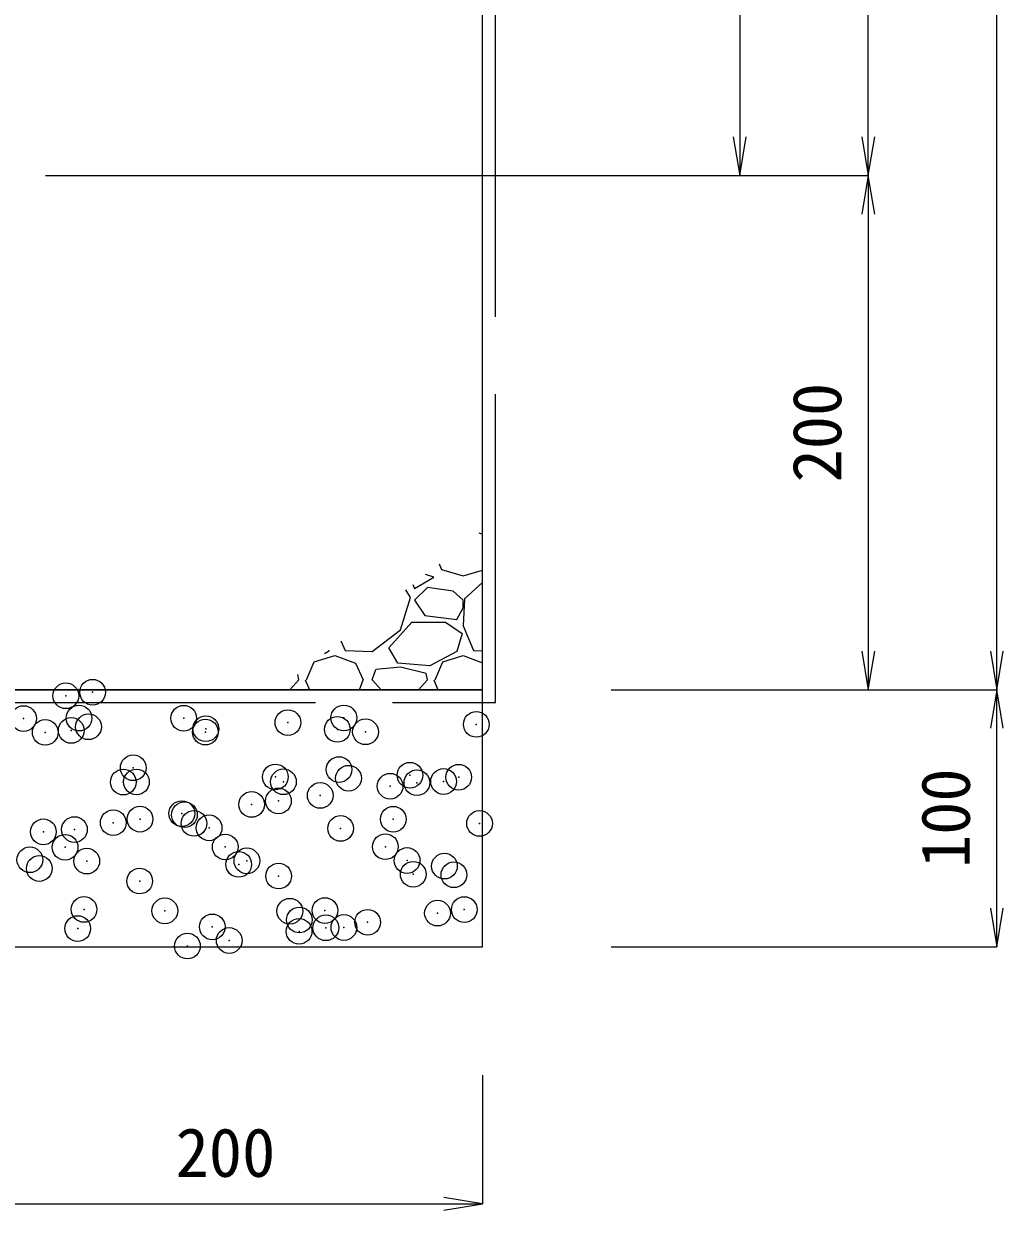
# Model space of a CAD drawing. Units: millimetres at full size, sheet at 1:20. Extents: x 0 to 23340, y -4498 to 8520.
# Drawn here: x 12979 to 13360, y 6593.7 to 7055.2 of the extents above; entities that cross this region are included whole.
import ezdxf
from ezdxf.enums import TextEntityAlignment as Align

# ---------------------------------------------------------------- set-up
doc = ezdxf.new("R2010")
doc.units = ezdxf.units.MM
doc.header["$LTSCALE"] = 20
doc.header["$PDMODE"] = 32
doc.header["$PDSIZE"] = 10
doc.linetypes.add('DASHED', pattern=[7.5, 6, -1.5])
for name, color, linetype, lineweight in [('KIJUN', 5, 'Continuous', 5), ('SUNPO', 3, 'Continuous', 13), ('TITLE', 7, 'Continuous', 13), ('ﾊｯﾁﾝｸﾞ', 7, 'Continuous', 5)]:
    doc.layers.add(name, color=color, linetype=linetype, lineweight=lineweight)
doc.styles.add('ＭＳ ゴシック', font='')
doc.styles.get('ＭＳ ゴシック').set_extended_font_data('MS Gothic')

# ---------------------------------------------------------------- blocks, each defined once
blk = doc.blocks.new('open_arrow')
at = {"color": 0, "linetype": 'Continuous', "lineweight": -2}
blk.add_lwpolyline([(7.5, 1.25), (0, 0), (7.5, -1.25)], dxfattribs=at)

msp = doc.modelspace()

# ---------------------------------------------------------------- linework, layer by layer
at = {"layer": 'KIJUN', "color": 7, "linetype": 'DASHED', "lineweight": 13}
msp.add_lwpolyline([(12427.48, 7601.2), (12222.48, 7601.2), (12222.48, 6791.2), (13162.48, 6791.2), (13162.48, 7601.2), (12957.48, 7601.2)], dxfattribs=at)
at = {"layer": 'KIJUN', "color": 7, "lineweight": 13}
for points in [[(12957.48, 7596.2), (12957.48, 7016.2), (12937.48, 6996.2), (12447.48, 6996.2), (12427.48, 7016.2), (12427.48, 7596.2), (12227.48, 7596.2), (12227.48, 6796.2), (13157.48, 6796.2), (13157.48, 7596.2)], [(13157.48, 6796.2), (12227.48, 6796.2), (12227.48, 6696.2), (13157.48, 6696.2)]]:
    msp.add_lwpolyline(points, close=True, dxfattribs=at)
at = {"layer": 'SUNPO'}
for p, q in [((13307.48, 6996.2), (13307.48, 7791.2)), ((13357.48, 6796.2), (13357.48, 7791.2)), ((13257.48, 7596.2), (13257.48, 6996.2)), ((12987.48, 6996.2), (13257.48, 6996.2)), ((12987.48, 6996.2), (13307.48, 6996.2)), ((12987.48, 6996.2), (13307.48, 6996.2)), ((13307.48, 6996.2), (13307.48, 6796.2)), ((13207.48, 6796.2), (13307.48, 6796.2)), ((13207.48, 6796.2), (13357.48, 6796.2)), ((13207.48, 6796.2), (13357.48, 6796.2)), ((13357.48, 6696.2), (13357.48, 6796.2)), ((13207.48, 6696.2), (13357.48, 6696.2)), ((13157.48, 6646.2), (13157.48, 6596.2)), ((12957.48, 6596.2), (13157.48, 6596.2))]:
    msp.add_line(p, q, dxfattribs=at)
at = {"layer": 'TITLE'}
for p in [(12995.41, 6793.83), (13005.82, 6795.2), (12978.96, 6784.97), (13000.55, 6785.15), (13041.25, 6785.09), (13103.53, 6785.2), (12997.51, 6780.34), (13004.23, 6781.77), (13049.86, 6781.01), (13081.76, 6783.38), (13101.02, 6780.76), (13111.96, 6779.83), (13155.04, 6782.71), (12987.4, 6779.6), (13049.68, 6779.71), (13021.63, 6765.82), (13076.9, 6762.25), (13101.66, 6765.14), (13105.35, 6761.76), (13129.25, 6762.92), (13148.19, 6762.16), (13017.76, 6760.26), (13022.88, 6760.31), (13080.04, 6760.37), (13121.52, 6758.65), (13131.93, 6760.02), (13142.32, 6760.48), (13078.09, 6752.93), (13094.35, 6755.07), (13040.52, 6747.98), (13041.54, 6747.58), (13067.68, 6751.56), (13013.85, 6744.47), (13024.26, 6745.84), (13045.23, 6744.2), (13122.75, 6745.81), (13156.3, 6744.17), (12986.68, 6740.9), (12998.77, 6741.8), (13051.12, 6742.47), (13102.28, 6742.22), (12995.12, 6734.89), (13057.4, 6735.01), (13119.68, 6735.12), (12981.42, 6730.03), (13003.55, 6729.52), (13065.83, 6729.63), (13128.12, 6729.75), (12985.1, 6726.65), (13062.63, 6728.26), (13142.65, 6727.57), (13024.14, 6721.77), (13078.16, 6723.72), (13130.51, 6724.39), (13146.34, 6724.2), (13002.5, 6710.71), (13150.37, 6710.66), (13033.91, 6710.18), (13082.53, 6710.02), (13086.22, 6706.64), (13096.19, 6710.29), (13139.96, 6709.29), (13000.03, 6703.27), (13052.38, 6703.93), (13086.12, 6702.2), (13096.53, 6703.58), (13103.54, 6703.69), (13112.79, 6705.72), (13058.96, 6698.63), (13042.7, 6696.49)]:
    msp.add_point(p, dxfattribs=at)
at = {"layer": 'ﾊｯﾁﾝｸﾞ'}
for p, q in [((13156, 6857.25), (13157.48, 6856.69)), ((13140.58, 6845.16), (13141.5, 6843)), ((13138.5, 6840), (13135.34, 6841.05)), ((13141.5, 6843), (13150, 6840.5)), ((13150, 6840.5), (13157.48, 6842.7)), ((13130.34, 6837.14), (13131, 6835.5)), ((13131, 6835.5), (13138.5, 6840)), ((13136, 6836), (13131, 6831)), ((13146, 6834.5), (13136, 6836)), ((13157.48, 6837.88), (13150.5, 6831.5)), ((13125.5, 6819.5), (13129.5, 6832)), ((13129.5, 6832), (13127.65, 6835.03)), ((13131, 6831), (13135, 6825)), ((13150, 6831), (13146, 6834.5)), ((13150.5, 6831.5), (13150, 6821)), ((13150, 6828), (13150, 6831)), ((13147.5, 6823.5), (13150, 6828)), ((13121, 6812.5), (13130, 6822.5)), ((13130, 6822.5), (13143, 6822.5)), ((13135, 6825), (13147.5, 6823.5)), ((13143, 6822.5), (13149.5, 6818)), ((13114.5, 6811), (13125.5, 6819.5)), ((13149.5, 6818), (13147.5, 6811)), ((13150, 6821), (13154, 6811.5)), ((13102.42, 6815.25), (13104, 6811.5)), ((13124.5, 6806.5), (13121, 6812.5)), ((13092, 6807), (13100, 6809.5)), ((13097.5, 6811), (13095.98, 6810.2)), ((13097.65, 6811.51), (13097.5, 6811)), ((13100, 6809.5), (13108, 6806.5)), ((13104, 6811.5), (13114.5, 6811)), ((13147.5, 6811), (13137, 6805.5)), ((13142, 6807), (13150, 6809.5)), ((13150, 6809.5), (13157.48, 6806.69)), ((13154, 6811.5), (13157.48, 6811.33)), ((13089, 6800), (13092, 6807)), ((13108, 6806.5), (13111, 6800)), ((13114.5, 6800), (13116, 6804)), ((13125.5, 6805), (13116, 6804)), ((13137, 6805.5), (13124.5, 6806.5)), ((13135.5, 6802.5), (13125.5, 6805)), ((13139, 6800), (13142, 6807)), ((13086, 6800), (13082.58, 6796.2)), ((13086, 6800), (13085.59, 6802.06)), ((13088.5, 6800), (13090.13, 6796.2)), ((13109.64, 6796.2), (13111, 6800)), ((13117.99, 6796.2), (13114.5, 6800)), ((13136, 6800), (13132.58, 6796.2)), ((13136, 6800), (13135.5, 6802.5)), ((13138.5, 6800), (13140.13, 6796.2))]:
    msp.add_line(p, q, dxfattribs=at)

# ---------------------------------------------------------------- block references
at = {"layer": 'SUNPO', "xscale": 2, "yscale": 2}
for p, rotation in [((13257.48, 6996.2), 90), ((13307.48, 6996.2), 90), ((13307.48, 6996.2), 270), ((13307.48, 6796.2), 90), ((13357.48, 6796.2), 90), ((13357.48, 6796.2), 270), ((13357.48, 6696.2), 90), ((13157.48, 6596.2), 180)]:
    msp.add_blockref('open_arrow', p, dxfattribs=dict(at, rotation=rotation))

# ---------------------------------------------------------------- texts
at = {"layer": 'SUNPO', "style": 'ＭＳ ゴシック'}
for s, p in [('200', (13287.48, 6896.2)), ('100', (13337.48, 6746.2))]:
    msp.add_text(s, height=18.99, rotation=90, dxfattribs=at).set_placement(p, align=Align.MIDDLE_CENTER)
msp.add_text('200', height=18.99, dxfattribs=at).set_placement((13057.48, 6616.2), align=Align.MIDDLE_CENTER)

doc.saveas('drawing.dxf')
